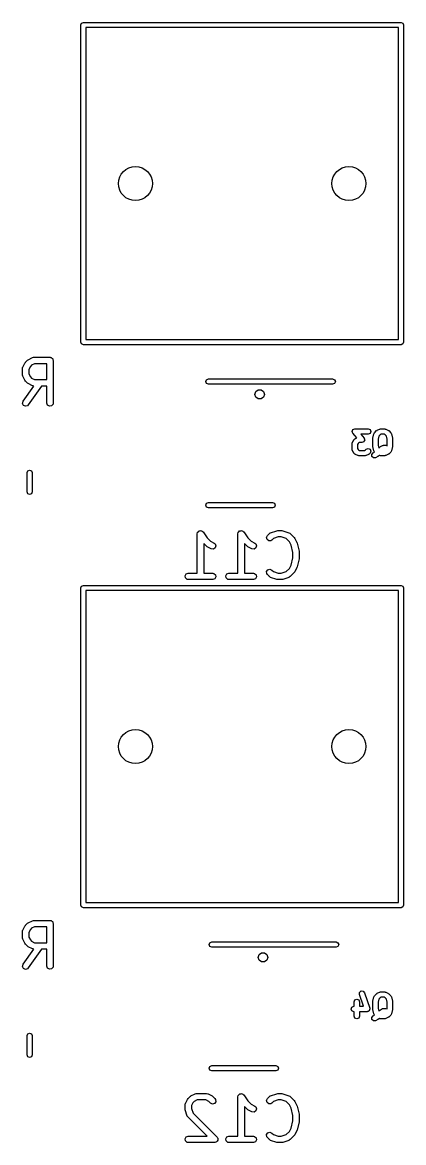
# Model space of a CAD drawing. Extents: x 62 to 228, y -146 to -46.
# Drawn here: x 190.46 to 199.38, y -110.03 to -83.75 of the extents above; entities that cross this region are included whole.
import ezdxf

# ---------------------------------------------------------------- set-up
doc = ezdxf.new("R2010")
doc.units = 0
doc.layers.add('BLACK', color=7, linetype='CONTINUOUS')

msp = doc.modelspace()

# ---------------------------------------------------------------- linework, layer by layer
at = {"layer": 'BLACK', "linetype": 'CONTINUOUS'}
for p, q in [((191.825, -83.8065), (191.843, -83.7641)), ((191.825, -91.2465), (191.825, -83.8065)), ((191.843, -83.7641), (191.885, -83.7465)), ((191.885, -83.7465), (199.325, -83.7465)), ((199.325, -83.7465), (199.368, -83.7641)), ((199.368, -83.7641), (199.385, -83.8065)), ((199.385, -83.8065), (199.385, -91.2465)), ((191.945, -83.8665), (191.945, -91.1865)), ((199.265, -83.8665), (191.945, -83.8665)), ((199.265, -91.1865), (199.265, -83.8665)), ((191.843, -91.2889), (191.825, -91.2465)), ((191.885, -91.3065), (191.843, -91.2889)), ((199.325, -91.3065), (191.885, -91.3065)), ((191.945, -91.1865), (199.265, -91.1865)), ((199.368, -91.2889), (199.325, -91.3065)), ((199.385, -91.2465), (199.368, -91.2889)), ((190.528, -91.7201), (190.575, -91.6725)), ((190.575, -91.6725), (190.594, -91.6596)), ((190.594, -91.6596), (190.595, -91.6584)), ((190.595, -91.6584), (190.69, -91.6108)), ((190.69, -91.6108), (190.715, -91.6034)), ((190.715, -91.6034), (190.72, -91.6044)), ((190.72, -91.6044), (190.724, -91.6029)), ((190.724, -91.6029), (191.105, -91.6029)), ((191.105, -91.6029), (191.114, -91.6046)), ((191.114, -91.6046), (191.118, -91.604)), ((191.118, -91.604), (191.121, -91.6057)), ((191.121, -91.6057), (191.13, -91.6074)), ((191.13, -91.6074), (191.145, -91.6199)), ((191.145, -91.6199), (191.162, -91.6297)), ((191.162, -91.6297), (191.164, -91.636)), ((191.164, -91.636), (191.17, -91.6404)), ((191.17, -91.6404), (191.173, -91.6596)), ((191.173, -91.6596), (191.18, -91.6779)), ((191.18, -91.6779), (191.18, -92.6779)), ((190.458, -91.8684), (190.463, -91.8427)), ((190.458, -92.0112), (190.458, -91.8684)), ((190.463, -91.8427), (190.466, -91.8393)), ((190.466, -91.8348), (190.514, -91.7396)), ((190.466, -91.8393), (190.466, -91.8348)), ((190.514, -91.7396), (190.527, -91.7216)), ((190.527, -91.7216), (190.528, -91.7201)), ((190.643, -91.8175), (190.608, -91.8861)), ((190.608, -91.8861), (190.608, -91.9935)), ((190.673, -91.7871), (190.643, -91.8175)), ((190.741, -91.7529), (190.673, -91.7871)), ((191.03, -91.7529), (190.741, -91.7529)), ((191.03, -92.1267), (191.03, -91.7529)), ((190.46, -92.0154), (190.458, -92.0112)), ((190.459, -92.0198), (190.46, -92.0154)), ((190.466, -92.0448), (190.459, -92.0198)), ((190.514, -92.14), (190.466, -92.0448)), ((190.515, -92.1411), (190.514, -92.14)), ((190.528, -92.1595), (190.515, -92.1411)), ((190.575, -92.2071), (190.528, -92.1595)), ((190.577, -92.2078), (190.575, -92.2071)), ((190.595, -92.2212), (190.577, -92.2078)), ((190.69, -92.2688), (190.595, -92.2212)), ((190.608, -91.9935), (190.643, -92.062)), ((190.643, -92.062), (190.673, -92.0924)), ((190.673, -92.0924), (190.741, -92.1267)), ((190.741, -92.1267), (191.03, -92.1267)), ((194.753, -92.1725), (194.771, -92.1283)), ((194.771, -92.2167), (194.753, -92.1725)), ((194.771, -92.1283), (194.815, -92.11)), ((194.815, -92.235), (194.771, -92.2167)), ((194.815, -92.11), (197.724, -92.11)), ((197.724, -92.235), (194.815, -92.235)), ((197.724, -92.11), (197.769, -92.1283)), ((197.769, -92.2167), (197.724, -92.235)), ((197.769, -92.1283), (197.787, -92.1725)), ((197.787, -92.1725), (197.769, -92.2167)), ((190.472, -92.6349), (190.723, -92.2765)), ((190.906, -92.2767), (190.595, -92.7209)), ((190.695, -92.2693), (190.69, -92.2688)), ((190.698, -92.2722), (190.695, -92.2693)), ((190.723, -92.2765), (190.698, -92.2722)), ((191.03, -92.2767), (190.906, -92.2767)), ((191.03, -92.6779), (191.03, -92.2767)), ((195.903, -92.4725), (195.924, -92.4064)), ((195.924, -92.5386), (195.903, -92.4725)), ((195.924, -92.4064), (195.981, -92.3655)), ((195.981, -92.3655), (196.05, -92.3655)), ((196.05, -92.3655), (196.106, -92.4064)), ((196.106, -92.4064), (196.128, -92.4725)), ((196.128, -92.4725), (196.106, -92.5386)), ((190.459, -92.6844), (190.472, -92.6349)), ((190.48, -92.7309), (190.459, -92.6844)), ((190.527, -92.7526), (190.48, -92.7309)), ((190.576, -92.7393), (190.527, -92.7526)), ((190.595, -92.7209), (190.576, -92.7393)), ((191.047, -92.7261), (191.03, -92.6779)), ((191.092, -92.7517), (191.047, -92.7261)), ((191.142, -92.7428), (191.092, -92.7517)), ((191.175, -92.7035), (191.142, -92.7428)), ((191.18, -92.6779), (191.175, -92.7035)), ((195.981, -92.5795), (195.924, -92.5386)), ((196.05, -92.5795), (195.981, -92.5795)), ((196.106, -92.5386), (196.05, -92.5795)), ((198.222, -93.2894), (198.242, -93.2808)), ((198.242, -93.2808), (198.557, -93.2808)), ((198.557, -93.2808), (198.602, -93.2994)), ((198.77, -93.3117), (198.819, -93.2875)), ((198.819, -93.2875), (198.833, -93.2865)), ((198.833, -93.2865), (198.847, -93.2808)), ((198.847, -93.2808), (198.944, -93.2808)), ((198.944, -93.2808), (198.957, -93.2865)), ((198.957, -93.2865), (198.972, -93.2875)), ((198.972, -93.2875), (199.02, -93.3117)), ((198.179, -93.3401), (198.189, -93.3201)), ((198.18, -93.3422), (198.179, -93.3401)), ((198.179, -93.3443), (198.18, -93.3422)), ((198.187, -93.365), (198.179, -93.3443)), ((198.194, -93.3861), (198.187, -93.365)), ((198.189, -93.3201), (198.197, -93.2994)), ((198.287, -93.4926), (198.194, -93.3861)), ((198.197, -93.2994), (198.199, -93.2985)), ((198.199, -93.2985), (198.2, -93.2965)), ((198.2, -93.2965), (198.222, -93.2894)), ((198.21, -93.5578), (198.217, -93.551)), ((198.217, -93.551), (198.221, -93.5413)), ((198.221, -93.5413), (198.246, -93.5171)), ((198.246, -93.5171), (198.255, -93.5131)), ((198.255, -93.5131), (198.262, -93.5052)), ((198.262, -93.5052), (198.287, -93.4926)), ((198.557, -93.4078), (198.382, -93.4078)), ((198.382, -93.4078), (198.459, -93.496)), ((198.459, -93.496), (198.466, -93.5172)), ((198.475, -93.5421), (198.465, -93.5621)), ((198.466, -93.5172), (198.475, -93.5378)), ((198.475, -93.5378), (198.474, -93.5399)), ((198.474, -93.5399), (198.475, -93.5421)), ((198.602, -93.3892), (198.557, -93.4078)), ((198.602, -93.2994), (198.62, -93.3443)), ((198.62, -93.3443), (198.602, -93.3892)), ((198.662, -93.5136), (198.666, -93.5062)), ((198.662, -93.683), (198.662, -93.5136)), ((198.664, -93.4982), (198.689, -93.4015)), ((198.666, -93.5062), (198.664, -93.4982)), ((198.689, -93.4015), (198.699, -93.3878)), ((198.699, -93.3878), (198.705, -93.372)), ((198.705, -93.372), (198.754, -93.3236)), ((198.754, -93.3236), (198.763, -93.3196)), ((198.763, -93.3196), (198.77, -93.3117)), ((198.807, -93.4493), (198.789, -93.5215)), ((198.789, -93.5215), (198.789, -93.6752)), ((198.836, -93.4207), (198.807, -93.4493)), ((198.862, -93.4078), (198.836, -93.4207)), ((198.929, -93.4078), (198.862, -93.4078)), ((198.954, -93.4207), (198.929, -93.4078)), ((198.983, -93.4493), (198.954, -93.4207)), ((199.001, -93.5215), (198.983, -93.4493)), ((199.001, -93.6752), (199.001, -93.5215)), ((199.02, -93.3117), (199.027, -93.3196)), ((199.027, -93.3196), (199.037, -93.3236)), ((199.037, -93.3236), (199.085, -93.372)), ((199.085, -93.372), (199.092, -93.3878)), ((199.092, -93.3878), (199.102, -93.4015)), ((199.102, -93.4015), (199.126, -93.4982)), ((199.126, -93.4982), (199.125, -93.5062)), ((199.125, -93.5062), (199.128, -93.5136)), ((199.128, -93.5136), (199.128, -93.683)), ((198.179, -93.6346), (198.184, -93.6209)), ((198.179, -93.7555), (198.179, -93.6346)), ((198.184, -93.7692), (198.179, -93.7555)), ((198.184, -93.6209), (198.185, -93.6062)), ((198.185, -93.7839), (198.184, -93.7692)), ((198.185, -93.6062), (198.21, -93.5578)), ((198.21, -93.8323), (198.185, -93.7839)), ((198.319, -93.6238), (198.306, -93.6496)), ((198.306, -93.6496), (198.306, -93.7406)), ((198.306, -93.7406), (198.319, -93.7663)), ((198.328, -93.6142), (198.319, -93.6238)), ((198.319, -93.7663), (198.328, -93.7759)), ((198.354, -93.6013), (198.328, -93.6142)), ((198.328, -93.7759), (198.354, -93.7888)), ((198.411, -93.6013), (198.354, -93.6013)), ((198.354, -93.7888), (198.469, -93.7888)), ((198.432, -93.5928), (198.411, -93.6013)), ((198.453, -93.5856), (198.432, -93.5928)), ((198.454, -93.5836), (198.453, -93.5856)), ((198.456, -93.5827), (198.454, -93.5836)), ((198.465, -93.5621), (198.456, -93.5827)), ((198.469, -93.7888), (198.495, -93.7759)), ((198.495, -93.7759), (198.512, -93.759)), ((198.512, -93.759), (198.557, -93.7404)), ((198.557, -93.7404), (198.602, -93.759)), ((198.602, -93.759), (198.62, -93.8039)), ((198.62, -93.8039), (198.602, -93.8488)), ((198.666, -93.6904), (198.662, -93.683)), ((198.664, -93.6984), (198.666, -93.6904)), ((198.689, -93.7951), (198.664, -93.6984)), ((198.699, -93.8089), (198.689, -93.7951)), ((198.705, -93.8246), (198.699, -93.8089)), ((198.789, -93.6752), (198.804, -93.7329)), ((198.804, -93.7329), (198.826, -93.7106)), ((198.826, -93.7106), (198.836, -93.7066)), ((198.836, -93.7066), (198.843, -93.6988)), ((198.843, -93.6988), (198.891, -93.6746)), ((198.891, -93.6746), (198.906, -93.6735)), ((198.906, -93.6735), (198.919, -93.6679)), ((198.919, -93.6679), (198.968, -93.6679)), ((198.968, -93.6679), (199, -93.681)), ((199, -93.681), (199.001, -93.6752)), ((199.092, -93.8089), (199.085, -93.8246)), ((199.102, -93.7951), (199.092, -93.8089)), ((199.126, -93.6984), (199.102, -93.7951)), ((199.128, -93.683), (199.125, -93.6904)), ((199.125, -93.6904), (199.126, -93.6984)), ((198.217, -93.8392), (198.21, -93.8323)), ((198.221, -93.8488), (198.217, -93.8392)), ((198.246, -93.873), (198.221, -93.8488)), ((198.255, -93.877), (198.246, -93.873)), ((198.262, -93.8849), (198.255, -93.877)), ((198.311, -93.9091), (198.262, -93.8849)), ((198.325, -93.9102), (198.311, -93.9091)), ((198.339, -93.9158), (198.325, -93.9102)), ((198.484, -93.9158), (198.339, -93.9158)), ((198.498, -93.9102), (198.484, -93.9158)), ((198.512, -93.9091), (198.498, -93.9102)), ((198.561, -93.8849), (198.512, -93.9091)), ((198.568, -93.877), (198.561, -93.8849)), ((198.577, -93.873), (198.568, -93.877)), ((198.602, -93.8488), (198.577, -93.873)), ((198.642, -93.8806), (198.673, -93.8439)), ((198.645, -93.9291), (198.642, -93.8806)), ((198.682, -93.9609), (198.645, -93.9291)), ((198.673, -93.8439), (198.707, -93.8268)), ((198.73, -93.9575), (198.682, -93.9609)), ((198.707, -93.8268), (198.705, -93.8246)), ((198.779, -93.9333), (198.73, -93.9575)), ((198.785, -93.9254), (198.779, -93.9333)), ((198.795, -93.9214), (198.785, -93.9254)), ((198.811, -93.9054), (198.795, -93.9214)), ((198.819, -93.9091), (198.811, -93.9054)), ((198.833, -93.9102), (198.819, -93.9091)), ((198.847, -93.9158), (198.833, -93.9102)), ((198.944, -93.9158), (198.847, -93.9158)), ((198.957, -93.9102), (198.944, -93.9158)), ((198.972, -93.9091), (198.957, -93.9102)), ((199.02, -93.8849), (198.972, -93.9091)), ((199.027, -93.877), (199.02, -93.8849)), ((199.037, -93.873), (199.027, -93.877)), ((199.085, -93.8246), (199.037, -93.873)), ((190.565, -94.3079), (190.583, -94.2655)), ((190.565, -94.7621), (190.565, -94.3079)), ((190.583, -94.2655), (190.625, -94.2479)), ((190.625, -94.2479), (190.668, -94.2655)), ((190.668, -94.2655), (190.685, -94.3079)), ((190.685, -94.3079), (190.685, -94.7621)), ((190.583, -94.8045), (190.565, -94.7621)), ((190.625, -94.8221), (190.583, -94.8045)), ((190.668, -94.8045), (190.625, -94.8221)), ((190.685, -94.7621), (190.668, -94.8045)), ((194.753, -95.0725), (194.771, -95.0283)), ((194.771, -95.1167), (194.753, -95.0725)), ((194.771, -95.0283), (194.815, -95.01)), ((194.815, -95.135), (194.771, -95.1167)), ((194.815, -95.01), (196.315, -95.01)), ((196.315, -95.01), (196.36, -95.0283)), ((196.36, -95.1167), (196.315, -95.135)), ((196.36, -95.0283), (196.378, -95.0725)), ((196.378, -95.0725), (196.36, -95.1167)), ((196.315, -95.135), (194.815, -95.135)), ((194.554, -95.7419), (194.559, -95.7162)), ((194.554, -96.6669), (194.554, -95.7419)), ((194.559, -95.7162), (194.562, -95.7129)), ((194.562, -95.7086), (194.578, -95.6936)), ((194.562, -95.7129), (194.562, -95.7086)), ((194.578, -95.6936), (194.592, -95.6769)), ((194.592, -95.6769), (194.596, -95.6762)), ((194.596, -95.6762), (194.599, -95.6732)), ((194.599, -95.6732), (194.621, -95.6718)), ((194.621, -95.6718), (194.642, -95.668)), ((194.642, -95.668), (194.646, -95.6702)), ((194.646, -95.6702), (194.65, -95.6699)), ((194.65, -95.6699), (194.668, -95.6828)), ((194.668, -95.6828), (194.687, -95.6937)), ((194.687, -95.6937), (194.688, -95.6977)), ((194.688, -95.6977), (194.692, -95.7003)), ((194.692, -95.7003), (194.783, -95.837)), ((194.783, -95.837), (194.864, -95.9183)), ((195.507, -95.7419), (195.511, -95.7162)), ((195.507, -96.6669), (195.507, -95.7419)), ((195.511, -95.7162), (195.514, -95.7129)), ((195.514, -95.7086), (195.53, -95.6936)), ((195.514, -95.7129), (195.514, -95.7086)), ((195.53, -95.6936), (195.544, -95.6769)), ((195.544, -95.6769), (195.548, -95.6762)), ((195.548, -95.6762), (195.551, -95.6732)), ((195.551, -95.6732), (195.573, -95.6718)), ((195.573, -95.6718), (195.595, -95.668)), ((195.595, -95.668), (195.598, -95.6702)), ((195.598, -95.6702), (195.603, -95.6699)), ((195.603, -95.6699), (195.62, -95.6828)), ((195.62, -95.6828), (195.639, -95.6937)), ((195.639, -95.6937), (195.641, -95.6977)), ((195.641, -95.6977), (195.644, -95.7003)), ((195.644, -95.7003), (195.735, -95.837)), ((195.735, -95.837), (195.816, -95.9183)), ((196.174, -95.8306), (196.195, -95.7841)), ((196.187, -95.8801), (196.174, -95.8306)), ((196.229, -95.9096), (196.187, -95.8801)), ((196.195, -95.7841), (196.243, -95.7365)), ((196.28, -95.9051), (196.229, -95.9096)), ((196.243, -95.7365), (196.264, -95.7215)), ((196.264, -95.7215), (196.269, -95.7211)), ((196.269, -95.7211), (196.272, -95.7183)), ((196.272, -95.7183), (196.415, -95.6707)), ((196.301, -95.8902), (196.28, -95.9051)), ((196.336, -95.8551), (196.301, -95.8902)), ((196.451, -95.8169), (196.336, -95.8551)), ((196.415, -95.6707), (196.437, -95.6674)), ((196.437, -95.6674), (196.439, -95.6669)), ((196.439, -95.6669), (196.534, -95.6669)), ((196.522, -95.8169), (196.451, -95.8169)), ((196.636, -95.8551), (196.522, -95.8169)), ((196.534, -95.6669), (196.556, -95.6708)), ((196.556, -95.6708), (196.558, -95.6707)), ((196.558, -95.6707), (196.701, -95.7183)), ((196.71, -95.9292), (196.636, -95.8551)), ((196.701, -95.7183), (196.723, -95.7308)), ((196.723, -95.7308), (196.726, -95.7346)), ((196.726, -95.7346), (196.73, -95.7365)), ((196.73, -95.7365), (196.825, -95.8317)), ((196.825, -95.8317), (196.838, -95.8501)), ((196.838, -95.8501), (196.839, -95.8512)), ((196.839, -95.8512), (196.887, -95.9464)), ((194.767, -96.033), (194.704, -95.9706)), ((194.704, -95.9706), (194.704, -96.6669)), ((194.768, -96.0337), (194.767, -96.033)), ((194.786, -96.0471), (194.768, -96.0337)), ((194.881, -96.0947), (194.786, -96.0471)), ((194.864, -95.9183), (194.948, -95.9605)), ((194.932, -96.1005), (194.881, -96.0947)), ((194.975, -96.0723), (194.932, -96.1005)), ((194.948, -95.9605), (194.969, -95.976)), ((194.969, -95.976), (194.99, -96.0231)), ((194.99, -96.0231), (194.975, -96.0723)), ((195.719, -96.033), (195.657, -95.9706)), ((195.657, -95.9706), (195.657, -96.6669)), ((195.721, -96.0337), (195.719, -96.033)), ((195.739, -96.0471), (195.721, -96.0337)), ((195.834, -96.0947), (195.739, -96.0471)), ((195.816, -95.9183), (195.901, -95.9605)), ((195.885, -96.1005), (195.834, -96.0947)), ((195.928, -96.0723), (195.885, -96.1005)), ((195.901, -95.9605), (195.922, -95.976)), ((195.922, -95.976), (195.942, -96.0231)), ((195.942, -96.0231), (195.928, -96.0723)), ((196.749, -96.0062), (196.71, -95.9292)), ((196.792, -96.1797), (196.749, -96.0062)), ((196.887, -95.9464), (196.89, -95.9588)), ((196.89, -95.9588), (196.892, -95.9618)), ((196.892, -95.9618), (196.94, -96.1523)), ((196.94, -96.1523), (196.941, -96.1672)), ((196.941, -96.1672), (196.942, -96.1705)), ((196.942, -96.1705), (196.942, -96.3133)), ((196.749, -96.4776), (196.792, -96.3041)), ((196.792, -96.3041), (196.792, -96.1797)), ((196.94, -96.3315), (196.892, -96.522)), ((196.942, -96.3133), (196.94, -96.3281)), ((196.94, -96.3281), (196.94, -96.3315)), ((194.27, -96.7289), (194.295, -96.6844)), ((194.295, -96.6844), (194.343, -96.6669)), ((194.343, -96.6669), (194.554, -96.6669)), ((194.704, -96.6669), (194.915, -96.6669)), ((194.915, -96.6669), (194.941, -96.6714)), ((194.941, -96.6714), (194.98, -96.7044)), ((194.98, -96.7044), (194.989, -96.7549)), ((195.222, -96.7289), (195.248, -96.6844)), ((195.248, -96.6844), (195.296, -96.6669)), ((195.296, -96.6669), (195.507, -96.6669)), ((195.657, -96.6669), (195.867, -96.6669)), ((195.867, -96.6669), (195.893, -96.6714)), ((195.893, -96.6714), (195.932, -96.7044)), ((195.932, -96.7044), (195.941, -96.7549)), ((196.176, -96.6272), (196.205, -96.5852)), ((196.18, -96.6783), (196.176, -96.6272)), ((196.195, -96.6997), (196.18, -96.6783)), ((196.243, -96.7473), (196.195, -96.6997)), ((196.205, -96.5852), (196.255, -96.5719)), ((196.255, -96.5719), (196.301, -96.5936)), ((196.301, -96.5936), (196.336, -96.6287)), ((196.336, -96.6287), (196.451, -96.6669)), ((196.451, -96.6669), (196.522, -96.6669)), ((196.522, -96.6669), (196.636, -96.6287)), ((196.636, -96.6287), (196.71, -96.5546)), ((196.71, -96.5546), (196.749, -96.4776)), ((196.825, -96.6521), (196.73, -96.7473)), ((196.826, -96.6506), (196.825, -96.6521)), ((196.839, -96.6326), (196.826, -96.6506)), ((196.887, -96.5373), (196.839, -96.6326)), ((196.892, -96.522), (196.887, -96.5338)), ((196.887, -96.5338), (196.887, -96.5373)), ((191.843, -96.9721), (191.885, -96.9545)), ((191.885, -96.9545), (199.325, -96.9545)), ((194.279, -96.7794), (194.27, -96.7289)), ((194.318, -96.8124), (194.279, -96.7794)), ((194.343, -96.8169), (194.318, -96.8124)), ((194.915, -96.8169), (194.343, -96.8169)), ((194.963, -96.7993), (194.915, -96.8169)), ((194.989, -96.7549), (194.963, -96.7993)), ((195.231, -96.7794), (195.222, -96.7289)), ((195.27, -96.8124), (195.231, -96.7794)), ((195.296, -96.8169), (195.27, -96.8124)), ((195.867, -96.8169), (195.296, -96.8169)), ((195.916, -96.7993), (195.867, -96.8169)), ((195.941, -96.7549), (195.916, -96.7993)), ((196.247, -96.7492), (196.243, -96.7473)), ((196.249, -96.753), (196.247, -96.7492)), ((196.272, -96.7654), (196.249, -96.753)), ((196.415, -96.813), (196.272, -96.7654)), ((196.417, -96.813), (196.415, -96.813)), ((196.439, -96.8169), (196.417, -96.813)), ((196.534, -96.8169), (196.439, -96.8169)), ((196.536, -96.8163), (196.534, -96.8169)), ((196.558, -96.813), (196.536, -96.8163)), ((196.701, -96.7654), (196.558, -96.813)), ((196.704, -96.7626), (196.701, -96.7654)), ((196.709, -96.7622), (196.704, -96.7626)), ((196.73, -96.7473), (196.709, -96.7622)), ((199.325, -96.9545), (199.368, -96.9721)), ((191.825, -97.0145), (191.843, -96.9721)), ((191.825, -104.454), (191.825, -97.0145)), ((191.945, -97.0745), (191.945, -104.394)), ((199.265, -97.0745), (191.945, -97.0745)), ((199.265, -104.394), (199.265, -97.0745)), ((199.368, -96.9721), (199.385, -97.0145)), ((199.385, -97.0145), (199.385, -104.454)), ((191.843, -104.497), (191.825, -104.454)), ((191.885, -104.514), (191.843, -104.497)), ((199.325, -104.514), (191.885, -104.514)), ((191.945, -104.394), (199.265, -104.394)), ((199.368, -104.497), (199.325, -104.514)), ((199.385, -104.454), (199.368, -104.497)), ((190.595, -104.866), (190.69, -104.819)), ((190.69, -104.819), (190.715, -104.811)), ((190.715, -104.811), (190.72, -104.812)), ((190.72, -104.812), (190.724, -104.811)), ((190.724, -104.811), (191.105, -104.811)), ((191.105, -104.811), (191.114, -104.813)), ((191.114, -104.813), (191.118, -104.812)), ((191.118, -104.812), (191.121, -104.814)), ((191.121, -104.814), (191.13, -104.815)), ((191.13, -104.815), (191.145, -104.828)), ((191.145, -104.828), (191.162, -104.838)), ((191.162, -104.838), (191.164, -104.844)), ((191.164, -104.844), (191.17, -104.848)), ((191.17, -104.848), (191.173, -104.868)), ((190.458, -105.076), (190.463, -105.051)), ((190.458, -105.219), (190.458, -105.076)), ((190.463, -105.051), (190.466, -105.047)), ((190.466, -105.043), (190.514, -104.948)), ((190.466, -105.047), (190.466, -105.043)), ((190.514, -104.948), (190.527, -104.93)), ((190.527, -104.93), (190.528, -104.928)), ((190.528, -104.928), (190.575, -104.88)), ((190.575, -104.88), (190.594, -104.868)), ((190.594, -104.868), (190.595, -104.866)), ((190.643, -105.026), (190.608, -105.094)), ((190.608, -105.094), (190.608, -105.202)), ((190.673, -104.995), (190.643, -105.026)), ((190.741, -104.961), (190.673, -104.995)), ((191.03, -104.961), (190.741, -104.961)), ((191.03, -105.335), (191.03, -104.961)), ((191.173, -104.868), (191.18, -104.886)), ((191.18, -104.886), (191.18, -105.886)), ((190.46, -105.223), (190.458, -105.219)), ((190.459, -105.228), (190.46, -105.223)), ((190.466, -105.253), (190.459, -105.228)), ((190.514, -105.348), (190.466, -105.253)), ((190.515, -105.349), (190.514, -105.348)), ((190.528, -105.367), (190.515, -105.349)), ((190.575, -105.415), (190.528, -105.367)), ((190.608, -105.202), (190.643, -105.27)), ((190.643, -105.27), (190.673, -105.3)), ((190.673, -105.3), (190.741, -105.335)), ((190.741, -105.335), (191.03, -105.335)), ((194.833, -105.38), (194.851, -105.336)), ((194.851, -105.336), (194.895, -105.318)), ((194.895, -105.318), (197.804, -105.318)), ((197.804, -105.318), (197.849, -105.336)), ((197.849, -105.336), (197.867, -105.38)), ((190.472, -105.843), (190.723, -105.485)), ((190.577, -105.416), (190.575, -105.415)), ((190.595, -105.429), (190.577, -105.416)), ((190.69, -105.477), (190.595, -105.429)), ((190.906, -105.485), (190.595, -105.929)), ((190.695, -105.477), (190.69, -105.477)), ((190.698, -105.48), (190.695, -105.477)), ((190.723, -105.485), (190.698, -105.48)), ((191.03, -105.485), (190.906, -105.485)), ((191.03, -105.886), (191.03, -105.485)), ((194.851, -105.425), (194.833, -105.38)), ((194.895, -105.443), (194.851, -105.425)), ((197.804, -105.443), (194.895, -105.443)), ((195.983, -105.68), (196.004, -105.614)), ((196.004, -105.614), (196.061, -105.574)), ((196.061, -105.574), (196.13, -105.574)), ((196.13, -105.574), (196.186, -105.614)), ((196.186, -105.614), (196.208, -105.68)), ((197.849, -105.425), (197.804, -105.443)), ((197.867, -105.38), (197.849, -105.425)), ((190.459, -105.892), (190.472, -105.843)), ((190.48, -105.939), (190.459, -105.892)), ((191.047, -105.934), (191.03, -105.886)), ((191.18, -105.886), (191.175, -105.912)), ((196.004, -105.747), (195.983, -105.68)), ((196.061, -105.787), (196.004, -105.747)), ((196.13, -105.787), (196.061, -105.787)), ((196.186, -105.747), (196.13, -105.787)), ((196.208, -105.68), (196.186, -105.747)), ((190.527, -105.961), (190.48, -105.939)), ((190.576, -105.947), (190.527, -105.961)), ((190.595, -105.929), (190.576, -105.947)), ((191.092, -105.96), (191.047, -105.934)), ((191.142, -105.951), (191.092, -105.96)), ((191.175, -105.912), (191.142, -105.951)), ((198.227, -106.722), (198.246, -106.677)), ((198.246, -106.677), (198.291, -106.658)), ((198.291, -106.658), (198.335, -106.677)), ((198.335, -106.677), (198.354, -106.722)), ((198.351, -106.548), (198.355, -106.5)), ((198.444, -106.827), (198.351, -106.548)), ((198.355, -106.5), (198.391, -106.468)), ((198.391, -106.468), (198.44, -106.471)), ((198.44, -106.471), (198.472, -106.508)), ((198.472, -106.508), (198.593, -106.871)), ((198.664, -106.706), (198.689, -106.609)), ((198.689, -106.609), (198.699, -106.596)), ((198.699, -106.596), (198.705, -106.58)), ((198.705, -106.58), (198.754, -106.532)), ((198.754, -106.532), (198.763, -106.528)), ((198.763, -106.528), (198.77, -106.52)), ((198.77, -106.52), (198.819, -106.496)), ((198.807, -106.657), (198.789, -106.729)), ((198.836, -106.629), (198.807, -106.657)), ((198.819, -106.496), (198.833, -106.494)), ((198.833, -106.494), (198.847, -106.489)), ((198.862, -106.616), (198.836, -106.629)), ((198.847, -106.489), (198.944, -106.489)), ((198.929, -106.616), (198.862, -106.616)), ((198.954, -106.629), (198.929, -106.616)), ((198.944, -106.489), (198.957, -106.494)), ((198.983, -106.657), (198.954, -106.629)), ((198.957, -106.494), (198.972, -106.496)), ((198.972, -106.496), (199.02, -106.52)), ((199.001, -106.729), (198.983, -106.657)), ((199.02, -106.52), (199.027, -106.528)), ((199.027, -106.528), (199.037, -106.532)), ((199.037, -106.532), (199.085, -106.58)), ((199.085, -106.58), (199.092, -106.596)), ((199.092, -106.596), (199.102, -106.609)), ((199.102, -106.609), (199.126, -106.706)), ((198.154, -106.891), (198.173, -106.846)), ((198.173, -106.936), (198.154, -106.891)), ((198.173, -106.846), (198.218, -106.827)), ((198.218, -106.954), (198.173, -106.936)), ((198.218, -106.827), (198.227, -106.827)), ((198.227, -106.827), (198.227, -106.722)), ((198.354, -106.722), (198.354, -106.827)), ((198.354, -106.827), (198.444, -106.827)), ((198.542, -106.95), (198.532, -106.954)), ((198.553, -106.951), (198.542, -106.95)), ((198.564, -106.942), (198.553, -106.951)), ((198.577, -106.936), (198.564, -106.942)), ((198.581, -106.926), (198.577, -106.936)), ((198.589, -106.919), (198.581, -106.926)), ((198.59, -106.905), (198.589, -106.919)), ((198.596, -106.891), (198.59, -106.905)), ((198.593, -106.871), (198.592, -106.881)), ((198.592, -106.881), (198.596, -106.891)), ((198.662, -106.722), (198.666, -106.714)), ((198.662, -106.891), (198.662, -106.722)), ((198.666, -106.898), (198.662, -106.891)), ((198.666, -106.714), (198.664, -106.706)), ((198.664, -106.906), (198.666, -106.898)), ((198.689, -107.003), (198.664, -106.906)), ((198.789, -106.729), (198.789, -106.883)), ((198.789, -106.883), (198.804, -106.941)), ((198.804, -106.941), (198.826, -106.919)), ((198.826, -106.919), (198.836, -106.915)), ((198.836, -106.915), (198.843, -106.907)), ((198.843, -106.907), (198.891, -106.883)), ((198.891, -106.883), (198.906, -106.882)), ((198.906, -106.882), (198.919, -106.876)), ((198.919, -106.876), (198.968, -106.876)), ((198.968, -106.876), (199, -106.889)), ((199, -106.889), (199.001, -106.883)), ((199.001, -106.883), (199.001, -106.729)), ((199.126, -106.906), (199.102, -107.003)), ((199.126, -106.706), (199.125, -106.714)), ((199.125, -106.714), (199.128, -106.722)), ((199.128, -106.891), (199.125, -106.898)), ((199.125, -106.898), (199.126, -106.906)), ((199.128, -106.722), (199.128, -106.891)), ((198.227, -106.954), (198.218, -106.954)), ((198.227, -107.06), (198.227, -106.954)), ((198.246, -107.105), (198.227, -107.06)), ((198.291, -107.124), (198.246, -107.105)), ((198.335, -107.105), (198.291, -107.124)), ((198.354, -107.06), (198.335, -107.105)), ((198.532, -106.954), (198.354, -106.954)), ((198.354, -106.954), (198.354, -107.06)), ((198.642, -107.089), (198.673, -107.052)), ((198.645, -107.137), (198.642, -107.089)), ((198.682, -107.169), (198.645, -107.137)), ((198.673, -107.052), (198.707, -107.035)), ((198.73, -107.165), (198.682, -107.169)), ((198.699, -107.017), (198.689, -107.003)), ((198.705, -107.033), (198.699, -107.017)), ((198.707, -107.035), (198.705, -107.033)), ((198.779, -107.141), (198.73, -107.165)), ((198.785, -107.133), (198.779, -107.141)), ((198.795, -107.129), (198.785, -107.133)), ((198.811, -107.113), (198.795, -107.129)), ((198.819, -107.117), (198.811, -107.113)), ((198.833, -107.118), (198.819, -107.117)), ((198.847, -107.124), (198.833, -107.118)), ((198.944, -107.124), (198.847, -107.124)), ((198.957, -107.118), (198.944, -107.124)), ((198.972, -107.117), (198.957, -107.118)), ((199.02, -107.093), (198.972, -107.117)), ((199.027, -107.085), (199.02, -107.093)), ((199.037, -107.081), (199.027, -107.085)), ((199.085, -107.033), (199.037, -107.081)), ((199.092, -107.017), (199.085, -107.033)), ((199.102, -107.003), (199.092, -107.017)), ((190.565, -107.516), (190.583, -107.474)), ((190.583, -107.474), (190.625, -107.456)), ((190.625, -107.456), (190.668, -107.474)), ((190.668, -107.474), (190.685, -107.516)), ((190.565, -107.97), (190.565, -107.516)), ((190.685, -107.516), (190.685, -107.97)), ((190.583, -108.012), (190.565, -107.97)), ((190.685, -107.97), (190.668, -108.012)), ((190.625, -108.03), (190.583, -108.012)), ((190.668, -108.012), (190.625, -108.03)), ((194.833, -108.28), (194.851, -108.236)), ((194.851, -108.236), (194.895, -108.218)), ((194.895, -108.218), (196.395, -108.218)), ((196.395, -108.218), (196.44, -108.236)), ((196.44, -108.236), (196.458, -108.28)), ((194.851, -108.325), (194.833, -108.28)), ((194.895, -108.343), (194.851, -108.325)), ((196.395, -108.343), (194.895, -108.343)), ((196.44, -108.325), (196.395, -108.343)), ((196.458, -108.28), (196.44, -108.325)), ((194.276, -109.107), (194.324, -109.012)), ((194.324, -109.012), (194.337, -108.994)), ((194.337, -108.994), (194.338, -108.992)), ((194.338, -108.992), (194.386, -108.944)), ((194.386, -108.944), (194.404, -108.932)), ((194.404, -108.932), (194.405, -108.93)), ((194.405, -108.93), (194.5, -108.883)), ((194.552, -109.025), (194.483, -109.059)), ((194.5, -108.883), (194.525, -108.875)), ((194.525, -108.875), (194.53, -108.876)), ((194.53, -108.876), (194.534, -108.875)), ((194.534, -108.875), (194.772, -108.875)), ((194.754, -109.025), (194.552, -109.025)), ((194.823, -109.059), (194.754, -109.025)), ((194.772, -108.875), (194.798, -108.879)), ((194.798, -108.879), (194.801, -108.882)), ((194.801, -108.882), (194.806, -108.883)), ((194.806, -108.883), (194.901, -108.93)), ((194.901, -108.93), (194.919, -108.944)), ((194.919, -108.944), (194.92, -108.944)), ((194.92, -108.944), (194.968, -108.992)), ((194.968, -108.992), (194.983, -109.013)), ((194.983, -109.013), (194.987, -109.065)), ((195.507, -108.95), (195.511, -108.924)), ((195.507, -109.875), (195.507, -108.95)), ((195.511, -108.924), (195.514, -108.921)), ((195.514, -108.917), (195.53, -108.902)), ((195.514, -108.921), (195.514, -108.917)), ((195.53, -108.902), (195.544, -108.885)), ((195.544, -108.885), (195.548, -108.884)), ((195.548, -108.884), (195.551, -108.881)), ((195.551, -108.881), (195.573, -108.88)), ((195.573, -108.88), (195.595, -108.876)), ((195.595, -108.876), (195.598, -108.878)), ((195.598, -108.878), (195.603, -108.878)), ((195.603, -108.878), (195.62, -108.891)), ((195.62, -108.891), (195.639, -108.902)), ((195.639, -108.902), (195.641, -108.906)), ((195.641, -108.906), (195.644, -108.908)), ((195.644, -108.908), (195.735, -109.045)), ((195.735, -109.045), (195.816, -109.126)), ((196.174, -109.039), (196.195, -108.992)), ((196.187, -109.088), (196.174, -109.039)), ((196.195, -108.992), (196.243, -108.944)), ((196.243, -108.944), (196.264, -108.93)), ((196.264, -108.93), (196.269, -108.929)), ((196.269, -108.929), (196.272, -108.926)), ((196.272, -108.926), (196.415, -108.879)), ((196.451, -109.025), (196.336, -109.063)), ((196.415, -108.879), (196.437, -108.875)), ((196.437, -108.875), (196.439, -108.875)), ((196.439, -108.875), (196.534, -108.875)), ((196.522, -109.025), (196.451, -109.025)), ((196.636, -109.063), (196.522, -109.025)), ((196.534, -108.875), (196.556, -108.879)), ((196.556, -108.879), (196.558, -108.879)), ((196.558, -108.879), (196.701, -108.926)), ((196.701, -108.926), (196.723, -108.939)), ((196.723, -108.939), (196.726, -108.943)), ((196.726, -108.943), (196.73, -108.944)), ((196.73, -108.944), (196.825, -109.04)), ((196.825, -109.04), (196.838, -109.058)), ((194.268, -109.14), (194.273, -109.115)), ((194.268, -109.236), (194.268, -109.14)), ((194.269, -109.237), (194.268, -109.236)), ((194.272, -109.259), (194.269, -109.237)), ((194.32, -109.402), (194.272, -109.259)), ((194.273, -109.115), (194.276, -109.111)), ((194.276, -109.111), (194.276, -109.107)), ((194.453, -109.09), (194.418, -109.158)), ((194.418, -109.158), (194.418, -109.223)), ((194.418, -109.223), (194.457, -109.338)), ((194.483, -109.059), (194.453, -109.09)), ((194.862, -109.098), (194.823, -109.059)), ((194.908, -109.12), (194.862, -109.098)), ((194.958, -109.107), (194.908, -109.12)), ((194.987, -109.065), (194.958, -109.107)), ((195.719, -109.241), (195.657, -109.179)), ((195.657, -109.179), (195.657, -109.875)), ((195.721, -109.242), (195.719, -109.241)), ((195.739, -109.255), (195.721, -109.242)), ((195.834, -109.303), (195.739, -109.255)), ((195.816, -109.126), (195.901, -109.169)), ((195.885, -109.309), (195.834, -109.303)), ((195.928, -109.28), (195.885, -109.309)), ((195.901, -109.169), (195.922, -109.184)), ((195.922, -109.184), (195.942, -109.231)), ((195.942, -109.231), (195.928, -109.28)), ((196.229, -109.118), (196.187, -109.088)), ((196.28, -109.113), (196.229, -109.118)), ((196.301, -109.098), (196.28, -109.113)), ((196.336, -109.063), (196.301, -109.098)), ((196.71, -109.137), (196.636, -109.063)), ((196.749, -109.214), (196.71, -109.137)), ((196.792, -109.388), (196.749, -109.214)), ((196.838, -109.058), (196.839, -109.059)), ((196.839, -109.059), (196.887, -109.154)), ((196.887, -109.154), (196.89, -109.167)), ((196.89, -109.167), (196.892, -109.17)), ((196.892, -109.17), (196.94, -109.36)), ((194.323, -109.406), (194.32, -109.402)), ((194.323, -109.41), (194.323, -109.406)), ((194.338, -109.431), (194.323, -109.41)), ((194.781, -109.875), (194.338, -109.431)), ((194.457, -109.338), (195.016, -109.897)), ((196.749, -109.686), (196.792, -109.512)), ((196.792, -109.512), (196.792, -109.388)), ((196.94, -109.539), (196.892, -109.73)), ((196.94, -109.36), (196.941, -109.375)), ((196.942, -109.521), (196.94, -109.536)), ((196.94, -109.536), (196.94, -109.539)), ((196.941, -109.375), (196.942, -109.378)), ((196.942, -109.378), (196.942, -109.521)), ((196.176, -109.835), (196.205, -109.793)), ((196.18, -109.886), (196.176, -109.835)), ((196.205, -109.793), (196.255, -109.78)), ((196.255, -109.78), (196.301, -109.802)), ((196.301, -109.802), (196.336, -109.837)), ((196.336, -109.837), (196.451, -109.875)), ((196.522, -109.875), (196.636, -109.837)), ((196.636, -109.837), (196.71, -109.763)), ((196.71, -109.763), (196.749, -109.686)), ((196.839, -109.841), (196.826, -109.859)), ((196.887, -109.745), (196.839, -109.841)), ((196.892, -109.73), (196.887, -109.742)), ((196.887, -109.742), (196.887, -109.745)), ((194.27, -109.937), (194.295, -109.892)), ((194.279, -109.987), (194.27, -109.937)), ((194.318, -110.02), (194.279, -109.987)), ((194.295, -109.892), (194.343, -109.875)), ((194.343, -110.025), (194.318, -110.02)), ((194.343, -109.875), (194.781, -109.875)), ((194.963, -110.025), (194.343, -110.025)), ((194.984, -110.017), (194.963, -110.025)), ((195.006, -110.011), (194.984, -110.017)), ((195.008, -110.009), (195.006, -110.011)), ((195.011, -110.007), (195.008, -110.009)), ((195.022, -109.988), (195.011, -110.007)), ((195.016, -109.897), (195.025, -109.91)), ((195.035, -109.969), (195.022, -109.988)), ((195.025, -109.91), (195.027, -109.912)), ((195.027, -109.912), (195.028, -109.914)), ((195.028, -109.914), (195.031, -109.918)), ((195.031, -109.918), (195.032, -109.941)), ((195.032, -109.941), (195.036, -109.963)), ((195.036, -109.963), (195.035, -109.966)), ((195.035, -109.966), (195.035, -109.969)), ((195.222, -109.937), (195.248, -109.892)), ((195.231, -109.987), (195.222, -109.937)), ((195.27, -110.02), (195.231, -109.987)), ((195.248, -109.892), (195.296, -109.875)), ((195.296, -110.025), (195.27, -110.02)), ((195.296, -109.875), (195.507, -109.875)), ((195.867, -110.025), (195.296, -110.025)), ((195.657, -109.875), (195.867, -109.875)), ((195.867, -109.875), (195.893, -109.879)), ((195.916, -110.007), (195.867, -110.025)), ((195.893, -109.879), (195.932, -109.912)), ((195.941, -109.963), (195.916, -110.007)), ((195.932, -109.912), (195.941, -109.963)), ((196.195, -109.908), (196.18, -109.886)), ((196.243, -109.955), (196.195, -109.908)), ((196.247, -109.957), (196.243, -109.955)), ((196.249, -109.961), (196.247, -109.957)), ((196.272, -109.973), (196.249, -109.961)), ((196.415, -110.021), (196.272, -109.973)), ((196.417, -110.021), (196.415, -110.021)), ((196.439, -110.025), (196.417, -110.021)), ((196.534, -110.025), (196.439, -110.025)), ((196.451, -109.875), (196.522, -109.875)), ((196.536, -110.024), (196.534, -110.025)), ((196.558, -110.021), (196.536, -110.024)), ((196.701, -109.973), (196.558, -110.021)), ((196.704, -109.971), (196.701, -109.973)), ((196.709, -109.97), (196.704, -109.971)), ((196.73, -109.955), (196.709, -109.97)), ((196.825, -109.86), (196.73, -109.955)), ((196.826, -109.859), (196.825, -109.86))]:
    msp.add_line(p, q, dxfattribs=at)
at = {"layer": 'BLACK'}
for centre in [(193.105, -87.5265), (198.105, -87.5265), (193.105, -100.734), (198.105, -100.734)]:
    msp.add_circle(centre, 0.4, dxfattribs=at)

doc.saveas('drawing.dxf')
